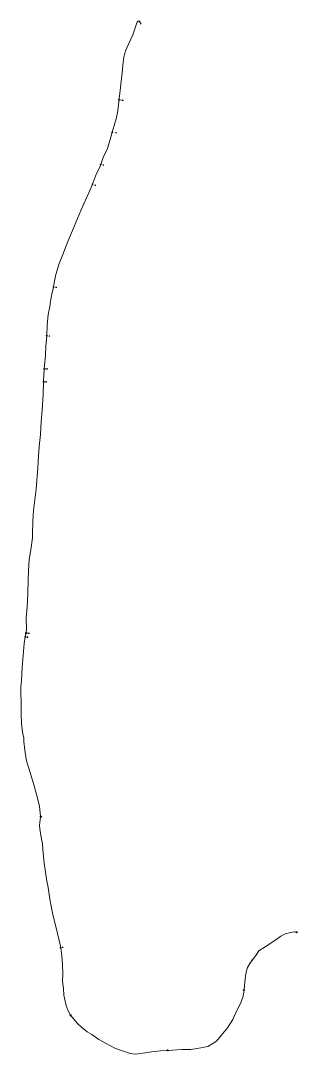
# Model space of a CAD drawing. Header units: metres. Extents: x 25504150 to 25508618, y 6694193 to 6702753.
# Drawn here: x 25506826 to 25507102, y 6694193 to 6695222 of the extents above; entities that cross this region are included whole.
import ezdxf

# ---------------------------------------------------------------- set-up
doc = ezdxf.new("R2010")
doc.units = ezdxf.units.M
for name, pattern in [('Paineviemariputket', [0]), ('Sewer_node', [0]), ('Viemariputket', [0]), ('Viemarivarusteet', [0])]:
    doc.linetypes.add(name, pattern=pattern)
for name, color, linetype, lineweight in [('Paineviemariputket', 7, 'Paineviemariputket', 0), ('Sewer_node', 7, 'Sewer_node', 0), ('Viemariputket', 7, 'Viemariputket', 0), ('Viemarivarusteet', 7, 'Viemarivarusteet', 0)]:
    doc.layers.add(name, color=color, linetype=linetype, lineweight=lineweight)

msp = doc.modelspace()

# ---------------------------------------------------------------- linework, layer by layer
at = {"layer": 'Paineviemariputket', "color": 1, "linetype": 'Continuous', "lineweight": 15}
for p, q in [((25506942.8, 6695220.9, 30.1), (25506943.9, 6695221.8, 30.2)), ((25506831.1, 6694608.7, 30.4), (25506831.8, 6694612.5, 30.5)), ((25506831.8, 6694612.5, 30.5), (25506831.8, 6694612.9, 30.5)), ((25507101.2, 6694314.9, 38.8), (25507100.8, 6694315, 38.8)), ((25507101.2, 6694314.9, 38.8), (25507101.2, 6694315.2, 38.9)), ((25507101.3, 6694314.9, 38.8), (25507101.2, 6694314.9, 38.8)), ((25507101.3, 6694314.9, 38.8), (25507101.3, 6694315.1, 38.8)), ((25507101.6, 6694314.9, 38.9), (25507101.3, 6694314.9, 38.8))]:
    msp.add_line(p, q, dxfattribs=at)
for points in [[(25506924.3, 6695143.2, 30.5), (25506924.8, 6695146.8, 30.5), (25506925.9, 6695155.6, 30.4), (25506926.6, 6695162.3, 30.4), (25506927.4, 6695169.8, 30.1), (25506928.2, 6695177.3, 29.9), (25506929.3, 6695185.9, 29.5), (25506930.3, 6695189.5, 29.4), (25506930.9, 6695192.1, 29.3), (25506932.1, 6695195, 29.2), (25506938.2, 6695207.8, 29), (25506942.5, 6695220.7, 30.1), (25506942.8, 6695220.9, 30.1)], [(25506917.7, 6695111.1, 30.1), (25506919.4, 6695117.6, 30.4), (25506922, 6695125.5, 30.5), (25506923.1, 6695132.2, 30.5), (25506923.8, 6695138.2, 30.5), (25506924.1, 6695141.2, 30.5), (25506924.3, 6695143.2, 30.5)], [(25506906.2, 6695078.8, 30.3), (25506907.4, 6695081.9, 30.3), (25506908.6, 6695085.8, 30.3), (25506912.8, 6695094.9, 29.7), (25506915.7, 6695103.7, 29.8), (25506917.7, 6695111.1, 30.1)], [(25506897.9, 6695059.2, 30), (25506899, 6695061.8, 30), (25506901.9, 6695070, 30.3), (25506904.9, 6695075.5, 30.4), (25506906.2, 6695078.8, 30.3)], [(25506859.2, 6694957, 30.4), (25506860.1, 6694962.8, 30.5), (25506861.4, 6694969.3, 30.4), (25506864.8, 6694980.5, 30.1), (25506868.4, 6694989.2, 29.3), (25506873.3, 6695002.4, 30.1), (25506879.6, 6695017.2, 30), (25506886.5, 6695033, 29.9), (25506895.4, 6695053, 30), (25506897.9, 6695059.2, 30)], [(25506852.5, 6694908.5, 30.1), (25506853, 6694919, 30.6), (25506854, 6694929.5, 30.4), (25506855.4, 6694937.6, 30.4), (25506856.3, 6694943, 30.6), (25506857.5, 6694949.7, 30.6), (25506859.2, 6694956.9, 30.4)], [(25506849.9, 6694875.4, 30.1), (25506851.1, 6694888.9, 29.8), (25506851.6, 6694898, 29.9), (25506852.5, 6694908.5, 30.1)], [(25506849.3, 6694862.5, 30.1), (25506849.3, 6694864.3, 30.1), (25506849.8, 6694874.5, 30.1), (25506849.9, 6694875.4, 30.1)], [(25506831.8, 6694612.9, 30.5), (25506832.4, 6694616.4, 30.6), (25506831.9, 6694628.2, 30.6), (25506832.9, 6694638.3, 30.4), (25506833.5, 6694652.1, 30.5), (25506833.9, 6694665.4, 30.3), (25506834.2, 6694674.5, 30.2), (25506835, 6694685.7, 30.3), (25506836.5, 6694695.5, 30.4), (25506838.2, 6694707.2, 30.3), (25506838.1, 6694711.4, 30.4), (25506838.6, 6694724, 30.4), (25506839.4, 6694734.7, 30.4), (25506841.9, 6694755.8, 30.2), (25506843.4, 6694776.9, 29.5), (25506844.1, 6694788.6, 29.8), (25506845, 6694798.2, 29.7), (25506846.2, 6694810.1, 30.1), (25506846.9, 6694823.2, 30), (25506847.7, 6694834.4, 30), (25506848.8, 6694849.5, 29.8), (25506849.3, 6694862.5, 30.1)], [(25506831.1, 6694608.7, 30.6), (25506830, 6694602.2, 30.3), (25506827.9, 6694578.2, 30.4), (25506827.3, 6694565.3, 30.3), (25506826.6, 6694558.9, 30.3), (25506826.5, 6694553, 30.3), (25506826.8, 6694544.2, 30.4), (25506827.1, 6694531.4, 30.4), (25506827.2, 6694522.8, 30.4), (25506828.3, 6694513.8, 30.4), (25506829.5, 6694508, 29.9), (25506829.6, 6694504.8, 29.7), (25506830.7, 6694496.1, 30.1), (25506831.9, 6694487.1, 30.1), (25506833.2, 6694482.1, 30.1), (25506834.5, 6694478.1, 30.1), (25506836.1, 6694472.5, 30.1), (25506840, 6694460.7, 29.9), (25506842.2, 6694452, 30), (25506845.1, 6694440.3, 30.2), (25506846.3, 6694429.9, 30.6), (25506846.3, 6694429.7, 30.6), (25506846.3, 6694429.5, 30.6), (25506845.3, 6694421.4, 29.9), (25506845.6, 6694417.6, 29.9), (25506846.6, 6694411, 30), (25506848.2, 6694402.7, 30.4), (25506848.5, 6694397.2, 30.6), (25506849.8, 6694383.5, 30.2), (25506852.4, 6694365.8, 30.1), (25506853.7, 6694359.4, 30.2), (25506855.6, 6694347.9, 30.1), (25506857.2, 6694339, 30.1), (25506858.6, 6694332.6, 30.3), (25506863.2, 6694313.7, 30.2), (25506866.3, 6694299.5, 30.4)], [(25507100.8, 6694315, 38.8), (25507100.2, 6694315, 38.8), (25507098.8, 6694315.1, 38.5), (25507095.5, 6694314.7, 38), (25507089.7, 6694313.3, 37.6), (25507085.6, 6694310.8, 37.6), (25507080.5, 6694307.2, 37.4), (25507070, 6694300.4, 37.1), (25507063.7, 6694296.3, 36.4), (25507061.3, 6694292.8, 35.5), (25507054.6, 6694283.7, 35.9), (25507052.2, 6694279.8, 35.9), (25507050.6, 6694273.9, 35.8), (25507049.7, 6694265.1, 35.6), (25507049.1, 6694258, 35.4), (25507049, 6694257.2, 35.3)], [(25506876.2, 6694232.2, 30.9), (25506876.2, 6694232.4, 30.9), (25506873.9, 6694236.7, 31.1), (25506871.9, 6694242.1, 30.3), (25506870.7, 6694246.3, 30.2), (25506869.6, 6694252.1, 30.3), (25506869, 6694258.9, 30.3), (25506868.2, 6694265.7, 30.2), (25506868.3, 6694273.3, 30.3), (25506868, 6694282.6, 30.3), (25506867.3, 6694291.5, 30.3), (25506866.3, 6694299.4, 30)], [(25507049, 6694257.2, 35.3), (25507048.1, 6694251.2, 35.1), (25507046, 6694245.7, 34.9), (25507043.3, 6694239.9, 34.6), (25507041.1, 6694235.5, 34.1), (25507037.8, 6694227.9, 33.6), (25507032.4, 6694219.6, 33.3), (25507021.3, 6694206.4, 32.6), (25507012.8, 6694201, 32), (25507002.2, 6694199, 31.8), (25506996, 6694198.3, 31.7), (25506987, 6694198, 31.6), (25506977.8, 6694197.6, 31.2), (25506972.9, 6694197.2, 31.1)], [(25506972.9, 6694197.2, 31.1), (25506971.7, 6694197.1, 31.1), (25506965.6, 6694196.9, 30.6), (25506956.7, 6694195.7, 30.3), (25506950.5, 6694194.7, 30.5), (25506940.7, 6694193.4, 30.9), (25506935.4, 6694194.1, 30.9), (25506929.8, 6694196, 30.9), (25506921, 6694199.1, 30.8), (25506910.8, 6694204.5, 30.8), (25506904.2, 6694208.2, 30.8), (25506897.4, 6694213, 30.8), (25506892.5, 6694215.9, 30.8), (25506890.3, 6694217.6, 30.6), (25506887.7, 6694219.6, 30.4), (25506882.8, 6694224.4, 30.3), (25506878.1, 6694229.9, 30.8), (25506876.2, 6694232.2, 30.9)]]:
    msp.add_polyline3d(points, dxfattribs=at)
at = {"layer": 'Sewer_node', "color": 46, "linetype": 'Continuous', "true_color": 0x7f5f00}
for p, q in [((25506943.3, 6695220.9, 30.2), (25506942.3, 6695220.9, 30.2)), ((25506942.8, 6695221.4, 30.2), (25506942.8, 6695220.4, 30.2)), ((25506927.6, 6695142.7, 32.3), (25506928.7, 6695142.8, 32.3)), ((25506928.2, 6695142.3, 32.3), (25506928.1, 6695143.3, 32.3)), ((25506920.8, 6695110.5, 32.5), (25506921.8, 6695110.6, 32.5)), ((25506921.4, 6695110.1, 32.5), (25506921.2, 6695111.1, 32.5)), ((25506909.2, 6695078.5, 32.6), (25506908.2, 6695078.2, 32.6)), ((25506908.6, 6695078.9, 32.6), (25506908.8, 6695077.8, 32.6)), ((25506901.2, 6695058.4, 32.5), (25506900.1, 6695058.2, 32.5)), ((25506900.6, 6695058.8, 32.5), (25506900.8, 6695057.8, 32.5)), ((25506862.3, 6694956.6, 32.4), (25506861.3, 6694956.5, 32.4)), ((25506861.7, 6694957, 32.4), (25506861.9, 6694956, 32.4)), ((25506855.6, 6694908.2, 32.6), (25506854.5, 6694908.1, 32.6)), ((25506855, 6694908.7, 32.6), (25506855.1, 6694907.6, 32.6)), ((25506852.6, 6694875.5, 32.2), (25506853.6, 6694875.4, 32.2)), ((25506853, 6694874.9, 32.2), (25506853.1, 6694876, 32.2)), ((25506852.6, 6694862.4, 32.1), (25506851.6, 6694862.5, 32.1)), ((25506852.1, 6694863, 32.1), (25506852.1, 6694861.9, 32.1)), ((25506835.1, 6694612.5, 33), (25506834.1, 6694612.4, 33)), ((25506835.2, 6694612.3, 32.9), (25506834.2, 6694612.2, 32.9)), ((25506834.5, 6694612.9, 33), (25506834.7, 6694611.9, 33)), ((25506834.6, 6694612.7, 32.9), (25506834.8, 6694611.7, 32.9)), ((25506833.8, 6694608.5, 33), (25506832.7, 6694608.4, 33)), ((25506833.2, 6694609, 33), (25506833.3, 6694607.9, 33)), ((25506847.2, 6694429.9, 32.8), (25506846.2, 6694430, 32.8)), ((25506847.2, 6694429.8, 32.7), (25506846.2, 6694429.9, 32.7)), ((25506846.7, 6694430.4, 32.7), (25506846.6, 6694429.3, 32.7)), ((25506846.8, 6694430.4, 32.8), (25506846.6, 6694429.4, 32.8)), ((25506847.6, 6694430.1, 32.7), (25506846.6, 6694429.6, 32.7)), ((25506846.9, 6694430.2, 32.7), (25506847.4, 6694429.3, 32.7)), ((25507100.3, 6694314.9, 38.9), (25507101.4, 6694315.1, 38.9)), ((25507100.7, 6694315.5, 38.9), (25507100.9, 6694314.5, 38.9)), ((25507101.7, 6694315.2, 38.9), (25507100.7, 6694315.1, 38.9)), ((25507100.9, 6694315, 38.8), (25507101.9, 6694315.2, 38.8)), ((25507101.3, 6694314.7, 38.9), (25507101.2, 6694315.7, 38.9)), ((25507101.2, 6694315.6, 38.8), (25507101.4, 6694314.5, 38.8)), ((25506868.7, 6694299.8, 32.6), (25506867.7, 6694300, 32.6)), ((25506868.3, 6694300.4, 32.6), (25506868.1, 6694299.4, 32.6)), ((25507057.1, 6694287.5, 38.2), (25507056.3, 6694286.8, 38.2)), ((25507057.1, 6694286.7, 38.2), (25507056.4, 6694287.5, 38.2)), ((25507048.8, 6694257.5, 37.6), (25507047.7, 6694257.3, 37.6)), ((25507048.2, 6694257.9, 37.6), (25507048.4, 6694256.8, 37.6)), ((25506876.3, 6694231.5, 32.9), (25506875.5, 6694232.2, 32.9)), ((25506876.2, 6694232.2, 32.9), (25506875.5, 6694231.5, 32.9)), ((25506972.3, 6694197.7, 33.2), (25506973.4, 6694197.7, 33.2)), ((25506972.8, 6694198.2, 33.2), (25506972.8, 6694197.2, 33.2))]:
    msp.add_line(p, q, dxfattribs=at)
at = {"layer": 'Sewer_node', "color": 46, "linetype": 'Continuous', "true_color": 0x7f5f00, "flags": 128}
for points, elevation in [([(25506924.8, 6695143.2), (25506924.8, 6695143.2), (25506924.8, 6695143.3), (25506924.7, 6695143.4), (25506924.7, 6695143.4), (25506924.6, 6695143.5), (25506924.6, 6695143.5), (25506924.5, 6695143.6), (25506924.5, 6695143.6), (25506924.4, 6695143.6), (25506924.3, 6695143.6), (25506924.2, 6695143.6), (25506924.2, 6695143.6), (25506924.1, 6695143.6), (25506924, 6695143.5), (25506924, 6695143.5), (25506923.9, 6695143.4), (25506923.9, 6695143.4), (25506923.9, 6695143.3), (25506923.9, 6695143.2), (25506923.9, 6695143.2), (25506923.9, 6695143.1), (25506923.9, 6695143), (25506923.9, 6695143), (25506923.9, 6695142.9), (25506924, 6695142.8), (25506924, 6695142.8), (25506924.1, 6695142.8), (25506924.2, 6695142.7), (25506924.2, 6695142.7), (25506924.3, 6695142.7), (25506924.4, 6695142.7), (25506924.5, 6695142.7), (25506924.5, 6695142.8), (25506924.6, 6695142.8), (25506924.6, 6695142.8), (25506924.7, 6695142.9), (25506924.7, 6695143), (25506924.8, 6695143), (25506924.8, 6695143.1)], 30.5), ([(25506918.2, 6695111.1), (25506918.2, 6695111.2), (25506918.1, 6695111.3), (25506918.1, 6695111.3), (25506918.1, 6695111.4), (25506918, 6695111.4), (25506918, 6695111.5), (25506917.9, 6695111.5), (25506917.8, 6695111.5), (25506917.8, 6695111.6), (25506917.7, 6695111.6), (25506917.6, 6695111.6), (25506917.6, 6695111.5), (25506917.5, 6695111.5), (25506917.4, 6695111.5), (25506917.4, 6695111.4), (25506917.3, 6695111.4), (25506917.3, 6695111.3), (25506917.3, 6695111.3), (25506917.2, 6695111.2), (25506917.2, 6695111.1), (25506917.2, 6695111), (25506917.3, 6695111), (25506917.3, 6695110.9), (25506917.3, 6695110.8), (25506917.4, 6695110.8), (25506917.4, 6695110.7), (25506917.5, 6695110.7), (25506917.6, 6695110.7), (25506917.6, 6695110.7), (25506917.7, 6695110.6), (25506917.8, 6695110.7), (25506917.8, 6695110.7), (25506917.9, 6695110.7), (25506918, 6695110.7), (25506918, 6695110.8), (25506918.1, 6695110.8), (25506918.1, 6695110.9), (25506918.1, 6695111), (25506918.2, 6695111)], 30.1), ([(25506906.6, 6695078.8), (25506906.6, 6695078.8), (25506906.6, 6695078.9), (25506906.6, 6695079), (25506906.6, 6695079), (25506906.5, 6695079.1), (25506906.5, 6695079.1), (25506906.4, 6695079.2), (25506906.3, 6695079.2), (25506906.3, 6695079.2), (25506906.2, 6695079.2), (25506906.1, 6695079.2), (25506906, 6695079.2), (25506906, 6695079.2), (25506905.9, 6695079.1), (25506905.9, 6695079.1), (25506905.8, 6695079), (25506905.8, 6695079), (25506905.7, 6695078.9), (25506905.7, 6695078.8), (25506905.7, 6695078.8), (25506905.7, 6695078.7), (25506905.7, 6695078.6), (25506905.8, 6695078.6), (25506905.8, 6695078.5), (25506905.9, 6695078.4), (25506905.9, 6695078.4), (25506906, 6695078.4), (25506906, 6695078.3), (25506906.1, 6695078.3), (25506906.2, 6695078.3), (25506906.3, 6695078.3), (25506906.3, 6695078.3), (25506906.4, 6695078.4), (25506906.5, 6695078.4), (25506906.5, 6695078.4), (25506906.6, 6695078.5), (25506906.6, 6695078.6), (25506906.6, 6695078.6), (25506906.6, 6695078.7)], 30.3), ([(25506898.4, 6695059.2), (25506898.4, 6695059.3), (25506898.4, 6695059.4), (25506898.4, 6695059.5), (25506898.3, 6695059.5), (25506898.3, 6695059.6), (25506898.2, 6695059.6), (25506898.2, 6695059.7), (25506898.1, 6695059.7), (25506898, 6695059.7), (25506897.9, 6695059.7), (25506897.9, 6695059.7), (25506897.8, 6695059.7), (25506897.7, 6695059.7), (25506897.7, 6695059.6), (25506897.6, 6695059.6), (25506897.6, 6695059.5), (25506897.5, 6695059.5), (25506897.5, 6695059.4), (25506897.5, 6695059.3), (25506897.5, 6695059.2), (25506897.5, 6695059.2), (25506897.5, 6695059.1), (25506897.5, 6695059), (25506897.6, 6695059), (25506897.6, 6695058.9), (25506897.7, 6695058.9), (25506897.7, 6695058.8), (25506897.8, 6695058.8), (25506897.9, 6695058.8), (25506897.9, 6695058.8), (25506898, 6695058.8), (25506898.1, 6695058.8), (25506898.2, 6695058.8), (25506898.2, 6695058.9), (25506898.3, 6695058.9), (25506898.3, 6695059), (25506898.4, 6695059), (25506898.4, 6695059.1), (25506898.4, 6695059.2)], 30), ([(25506859.7, 6694957), (25506859.7, 6694957), (25506859.6, 6694957.1), (25506859.6, 6694957.2), (25506859.6, 6694957.2), (25506859.5, 6694957.3), (25506859.5, 6694957.3), (25506859.4, 6694957.4), (25506859.3, 6694957.4), (25506859.3, 6694957.4), (25506859.2, 6694957.4), (25506859.1, 6694957.4), (25506859.1, 6694957.4), (25506859, 6694957.4), (25506858.9, 6694957.3), (25506858.9, 6694957.3), (25506858.8, 6694957.2), (25506858.8, 6694957.2), (25506858.8, 6694957.1), (25506858.7, 6694957), (25506858.7, 6694957), (25506858.7, 6694956.9), (25506858.8, 6694956.8), (25506858.8, 6694956.7), (25506858.8, 6694956.7), (25506858.9, 6694956.6), (25506858.9, 6694956.6), (25506859, 6694956.5), (25506859.1, 6694956.5), (25506859.1, 6694956.5), (25506859.2, 6694956.5), (25506859.3, 6694956.5), (25506859.3, 6694956.5), (25506859.4, 6694956.5), (25506859.5, 6694956.6), (25506859.5, 6694956.6), (25506859.6, 6694956.7), (25506859.6, 6694956.7), (25506859.6, 6694956.8), (25506859.7, 6694956.9)], 30.4), ([(25506853, 6694908.5), (25506853, 6694908.6), (25506853, 6694908.6), (25506852.9, 6694908.7), (25506852.9, 6694908.8), (25506852.8, 6694908.8), (25506852.8, 6694908.9), (25506852.7, 6694908.9), (25506852.7, 6694908.9), (25506852.6, 6694908.9), (25506852.5, 6694908.9), (25506852.4, 6694908.9), (25506852.4, 6694908.9), (25506852.3, 6694908.9), (25506852.2, 6694908.9), (25506852.2, 6694908.8), (25506852.1, 6694908.8), (25506852.1, 6694908.7), (25506852.1, 6694908.6), (25506852, 6694908.6), (25506852, 6694908.5), (25506852, 6694908.4), (25506852.1, 6694908.3), (25506852.1, 6694908.3), (25506852.1, 6694908.2), (25506852.2, 6694908.1), (25506852.2, 6694908.1), (25506852.3, 6694908.1), (25506852.4, 6694908), (25506852.4, 6694908), (25506852.5, 6694908), (25506852.6, 6694908), (25506852.7, 6694908), (25506852.7, 6694908.1), (25506852.8, 6694908.1), (25506852.8, 6694908.1), (25506852.9, 6694908.2), (25506852.9, 6694908.3), (25506853, 6694908.3), (25506853, 6694908.4)], 30.1), ([(25506850.3, 6694875.4), (25506850.3, 6694875.5), (25506850.3, 6694875.5), (25506850.3, 6694875.6), (25506850.3, 6694875.7), (25506850.2, 6694875.7), (25506850.1, 6694875.8), (25506850.1, 6694875.8), (25506850, 6694875.8), (25506849.9, 6694875.8), (25506849.9, 6694875.8), (25506849.8, 6694875.8), (25506849.7, 6694875.8), (25506849.7, 6694875.8), (25506849.6, 6694875.8), (25506849.5, 6694875.7), (25506849.5, 6694875.7), (25506849.5, 6694875.6), (25506849.4, 6694875.5), (25506849.4, 6694875.5), (25506849.4, 6694875.4), (25506849.4, 6694875.3), (25506849.4, 6694875.2), (25506849.5, 6694875.2), (25506849.5, 6694875.1), (25506849.5, 6694875), (25506849.6, 6694875), (25506849.7, 6694875), (25506849.7, 6694874.9), (25506849.8, 6694874.9), (25506849.9, 6694874.9), (25506849.9, 6694874.9), (25506850, 6694874.9), (25506850.1, 6694875), (25506850.1, 6694875), (25506850.2, 6694875), (25506850.3, 6694875.1), (25506850.3, 6694875.2), (25506850.3, 6694875.2), (25506850.3, 6694875.3)], 30.1), ([(25506832.2, 6694612.5), (25506832.2, 6694612.6), (25506832.2, 6694612.7), (25506832.2, 6694612.7), (25506832.1, 6694612.8), (25506832.1, 6694612.9), (25506832, 6694612.9), (25506832, 6694612.9), (25506831.9, 6694613), (25506831.8, 6694613), (25506831.8, 6694613), (25506831.7, 6694613), (25506831.6, 6694613), (25506831.6, 6694612.9), (25506831.5, 6694612.9), (25506831.4, 6694612.9), (25506831.4, 6694612.8), (25506831.4, 6694612.7), (25506831.3, 6694612.7), (25506831.3, 6694612.6), (25506831.3, 6694612.5), (25506831.3, 6694612.5), (25506831.3, 6694612.4), (25506831.4, 6694612.3), (25506831.4, 6694612.3), (25506831.4, 6694612.2), (25506831.5, 6694612.2), (25506831.6, 6694612.1), (25506831.6, 6694612.1), (25506831.7, 6694612.1), (25506831.8, 6694612.1), (25506831.8, 6694612.1), (25506831.9, 6694612.1), (25506832, 6694612.1), (25506832, 6694612.2), (25506832.1, 6694612.2), (25506832.1, 6694612.3), (25506832.2, 6694612.3), (25506832.2, 6694612.4), (25506832.2, 6694612.5)], 30.5), ([(25506832.3, 6694612.9), (25506832.3, 6694613), (25506832.3, 6694613), (25506832.2, 6694613.1), (25506832.2, 6694613.2), (25506832.1, 6694613.2), (25506832.1, 6694613.3), (25506832, 6694613.3), (25506832, 6694613.3), (25506831.9, 6694613.3), (25506831.8, 6694613.3), (25506831.7, 6694613.3), (25506831.7, 6694613.3), (25506831.6, 6694613.3), (25506831.5, 6694613.3), (25506831.5, 6694613.2), (25506831.4, 6694613.2), (25506831.4, 6694613.1), (25506831.4, 6694613), (25506831.4, 6694613), (25506831.4, 6694612.9), (25506831.4, 6694612.8), (25506831.4, 6694612.7), (25506831.4, 6694612.7), (25506831.4, 6694612.6), (25506831.5, 6694612.6), (25506831.5, 6694612.5), (25506831.6, 6694612.5), (25506831.7, 6694612.4), (25506831.7, 6694612.4), (25506831.8, 6694612.4), (25506831.9, 6694612.4), (25506832, 6694612.4), (25506832, 6694612.5), (25506832.1, 6694612.5), (25506832.1, 6694612.6), (25506832.2, 6694612.6), (25506832.2, 6694612.7), (25506832.3, 6694612.7), (25506832.3, 6694612.8)], 30.5), ([(25506831.6, 6694608.7), (25506831.6, 6694608.8), (25506831.6, 6694608.9), (25506831.5, 6694608.9), (25506831.5, 6694609), (25506831.4, 6694609), (25506831.4, 6694609.1), (25506831.3, 6694609.1), (25506831.3, 6694609.1), (25506831.2, 6694609.2), (25506831.1, 6694609.2), (25506831, 6694609.2), (25506831, 6694609.1), (25506830.9, 6694609.1), (25506830.8, 6694609.1), (25506830.8, 6694609), (25506830.7, 6694609), (25506830.7, 6694608.9), (25506830.7, 6694608.9), (25506830.7, 6694608.8), (25506830.7, 6694608.7), (25506830.7, 6694608.6), (25506830.7, 6694608.6), (25506830.7, 6694608.5), (25506830.7, 6694608.4), (25506830.8, 6694608.4), (25506830.8, 6694608.3), (25506830.9, 6694608.3), (25506831, 6694608.3), (25506831, 6694608.3), (25506831.1, 6694608.2), (25506831.2, 6694608.3), (25506831.3, 6694608.3), (25506831.3, 6694608.3), (25506831.4, 6694608.3), (25506831.4, 6694608.4), (25506831.5, 6694608.4), (25506831.5, 6694608.5), (25506831.6, 6694608.6), (25506831.6, 6694608.6)], 30.4), ([(25506846.7, 6694429.8), (25506846.7, 6694429.9), (25506846.7, 6694430), (25506846.7, 6694430), (25506846.7, 6694430.1), (25506846.6, 6694430.1), (25506846.6, 6694430.2), (25506846.5, 6694430.2), (25506846.4, 6694430.3), (25506846.4, 6694430.3), (25506846.3, 6694430.3), (25506846.2, 6694430.3), (25506846.1, 6694430.3), (25506846.1, 6694430.2), (25506846, 6694430.2), (25506846, 6694430.1), (25506845.9, 6694430.1), (25506845.9, 6694430), (25506845.8, 6694430), (25506845.8, 6694429.9), (25506845.8, 6694429.8), (25506845.8, 6694429.7), (25506845.8, 6694429.7), (25506845.9, 6694429.6), (25506845.9, 6694429.5), (25506846, 6694429.5), (25506846, 6694429.4), (25506846.1, 6694429.4), (25506846.1, 6694429.4), (25506846.2, 6694429.4), (25506846.3, 6694429.4), (25506846.4, 6694429.4), (25506846.4, 6694429.4), (25506846.5, 6694429.4), (25506846.6, 6694429.4), (25506846.6, 6694429.5), (25506846.7, 6694429.5), (25506846.7, 6694429.6), (25506846.7, 6694429.7), (25506846.7, 6694429.7)], 30.6), ([(25506846.7, 6694429.9), (25506846.7, 6694429.9), (25506846.7, 6694430), (25506846.7, 6694430.1), (25506846.6, 6694430.1), (25506846.6, 6694430.2), (25506846.5, 6694430.2), (25506846.5, 6694430.3), (25506846.4, 6694430.3), (25506846.3, 6694430.3), (25506846.3, 6694430.3), (25506846.2, 6694430.3), (25506846.1, 6694430.3), (25506846.1, 6694430.3), (25506846, 6694430.2), (25506845.9, 6694430.2), (25506845.9, 6694430.1), (25506845.9, 6694430.1), (25506845.8, 6694430), (25506845.8, 6694429.9), (25506845.8, 6694429.9), (25506845.8, 6694429.8), (25506845.8, 6694429.7), (25506845.9, 6694429.7), (25506845.9, 6694429.6), (25506845.9, 6694429.5), (25506846, 6694429.5), (25506846.1, 6694429.5), (25506846.1, 6694429.4), (25506846.2, 6694429.4), (25506846.3, 6694429.4), (25506846.3, 6694429.4), (25506846.4, 6694429.4), (25506846.5, 6694429.5), (25506846.5, 6694429.5), (25506846.6, 6694429.5), (25506846.6, 6694429.6), (25506846.7, 6694429.7), (25506846.7, 6694429.7), (25506846.7, 6694429.8)], 30.6), ([(25506846.8, 6694429.7), (25506846.7, 6694429.8), (25506846.7, 6694429.9), (25506846.7, 6694429.9), (25506846.7, 6694430), (25506846.6, 6694430), (25506846.6, 6694430.1), (25506846.5, 6694430.1), (25506846.4, 6694430.1), (25506846.4, 6694430.2), (25506846.3, 6694430.2), (25506846.2, 6694430.2), (25506846.1, 6694430.1), (25506846.1, 6694430.1), (25506846, 6694430.1), (25506846, 6694430), (25506845.9, 6694430), (25506845.9, 6694429.9), (25506845.9, 6694429.9), (25506845.8, 6694429.8), (25506845.8, 6694429.7), (25506845.8, 6694429.6), (25506845.9, 6694429.6), (25506845.9, 6694429.5), (25506845.9, 6694429.4), (25506846, 6694429.4), (25506846, 6694429.3), (25506846.1, 6694429.3), (25506846.1, 6694429.3), (25506846.2, 6694429.3), (25506846.3, 6694429.2), (25506846.4, 6694429.3), (25506846.4, 6694429.3), (25506846.5, 6694429.3), (25506846.6, 6694429.3), (25506846.6, 6694429.4), (25506846.7, 6694429.4), (25506846.7, 6694429.5), (25506846.7, 6694429.6), (25506846.7, 6694429.6)], 30.6), ([(25507101.3, 6694315), (25507101.3, 6694315), (25507101.2, 6694315.1), (25507101.2, 6694315.2), (25507101.2, 6694315.2), (25507101.1, 6694315.3), (25507101.1, 6694315.3), (25507101, 6694315.4), (25507101, 6694315.4), (25507100.9, 6694315.4), (25507100.8, 6694315.4), (25507100.7, 6694315.4), (25507100.7, 6694315.4), (25507100.6, 6694315.4), (25507100.5, 6694315.3), (25507100.5, 6694315.3), (25507100.4, 6694315.2), (25507100.4, 6694315.2), (25507100.4, 6694315.1), (25507100.4, 6694315), (25507100.4, 6694315), (25507100.4, 6694314.9), (25507100.4, 6694314.8), (25507100.4, 6694314.8), (25507100.4, 6694314.7), (25507100.5, 6694314.6), (25507100.5, 6694314.6), (25507100.6, 6694314.5), (25507100.7, 6694314.5), (25507100.7, 6694314.5), (25507100.8, 6694314.5), (25507100.9, 6694314.5), (25507101, 6694314.5), (25507101, 6694314.5), (25507101.1, 6694314.6), (25507101.1, 6694314.6), (25507101.2, 6694314.7), (25507101.2, 6694314.8), (25507101.2, 6694314.8), (25507101.3, 6694314.9)], 38.8), ([(25507101.6, 6694314.9), (25507101.6, 6694315), (25507101.6, 6694315.1), (25507101.6, 6694315.1), (25507101.5, 6694315.2), (25507101.5, 6694315.2), (25507101.4, 6694315.3), (25507101.4, 6694315.3), (25507101.3, 6694315.4), (25507101.2, 6694315.4), (25507101.2, 6694315.4), (25507101.1, 6694315.4), (25507101, 6694315.4), (25507101, 6694315.3), (25507100.9, 6694315.3), (25507100.8, 6694315.2), (25507100.8, 6694315.2), (25507100.8, 6694315.1), (25507100.7, 6694315.1), (25507100.7, 6694315), (25507100.7, 6694314.9), (25507100.7, 6694314.8), (25507100.7, 6694314.8), (25507100.8, 6694314.7), (25507100.8, 6694314.6), (25507100.8, 6694314.6), (25507100.9, 6694314.5), (25507101, 6694314.5), (25507101, 6694314.5), (25507101.1, 6694314.5), (25507101.2, 6694314.5), (25507101.2, 6694314.5), (25507101.3, 6694314.5), (25507101.4, 6694314.5), (25507101.4, 6694314.5), (25507101.5, 6694314.6), (25507101.5, 6694314.6), (25507101.6, 6694314.7), (25507101.6, 6694314.8), (25507101.6, 6694314.8)], 38.8), ([(25507101.8, 6694314.9), (25507101.7, 6694315), (25507101.7, 6694315), (25507101.7, 6694315.1), (25507101.7, 6694315.2), (25507101.6, 6694315.2), (25507101.6, 6694315.3), (25507101.5, 6694315.3), (25507101.4, 6694315.3), (25507101.4, 6694315.4), (25507101.3, 6694315.4), (25507101.2, 6694315.4), (25507101.1, 6694315.3), (25507101.1, 6694315.3), (25507101, 6694315.3), (25507101, 6694315.2), (25507100.9, 6694315.2), (25507100.9, 6694315.1), (25507100.9, 6694315), (25507100.8, 6694315), (25507100.8, 6694314.9), (25507100.8, 6694314.8), (25507100.9, 6694314.8), (25507100.9, 6694314.7), (25507100.9, 6694314.6), (25507101, 6694314.6), (25507101, 6694314.5), (25507101.1, 6694314.5), (25507101.1, 6694314.5), (25507101.2, 6694314.4), (25507101.3, 6694314.4), (25507101.4, 6694314.4), (25507101.4, 6694314.5), (25507101.5, 6694314.5), (25507101.6, 6694314.5), (25507101.6, 6694314.6), (25507101.7, 6694314.6), (25507101.7, 6694314.7), (25507101.7, 6694314.8), (25507101.7, 6694314.8)], 38.8), ([(25506866.7, 6694299.5), (25506866.7, 6694299.5), (25506866.7, 6694299.6), (25506866.7, 6694299.7), (25506866.7, 6694299.7), (25506866.6, 6694299.8), (25506866.6, 6694299.8), (25506866.5, 6694299.9), (25506866.4, 6694299.9), (25506866.4, 6694299.9), (25506866.3, 6694299.9), (25506866.2, 6694299.9), (25506866.1, 6694299.9), (25506866.1, 6694299.9), (25506866, 6694299.8), (25506866, 6694299.8), (25506865.9, 6694299.7), (25506865.9, 6694299.7), (25506865.8, 6694299.6), (25506865.8, 6694299.5), (25506865.8, 6694299.5), (25506865.8, 6694299.4), (25506865.8, 6694299.3), (25506865.9, 6694299.3), (25506865.9, 6694299.2), (25506866, 6694299.1), (25506866, 6694299.1), (25506866.1, 6694299.1), (25506866.1, 6694299), (25506866.2, 6694299), (25506866.3, 6694299), (25506866.4, 6694299), (25506866.4, 6694299), (25506866.5, 6694299.1), (25506866.6, 6694299.1), (25506866.6, 6694299.1), (25506866.7, 6694299.2), (25506866.7, 6694299.3), (25506866.7, 6694299.3), (25506866.7, 6694299.4)], 30), ([(25507049.4, 6694257.2), (25507049.4, 6694257.3), (25507049.4, 6694257.4), (25507049.4, 6694257.4), (25507049.4, 6694257.5), (25507049.3, 6694257.5), (25507049.3, 6694257.6), (25507049.2, 6694257.6), (25507049.1, 6694257.6), (25507049.1, 6694257.7), (25507049, 6694257.7), (25507048.9, 6694257.7), (25507048.8, 6694257.6), (25507048.8, 6694257.6), (25507048.7, 6694257.6), (25507048.7, 6694257.5), (25507048.6, 6694257.5), (25507048.6, 6694257.4), (25507048.5, 6694257.4), (25507048.5, 6694257.3), (25507048.5, 6694257.2), (25507048.5, 6694257.1), (25507048.5, 6694257.1), (25507048.6, 6694257), (25507048.6, 6694256.9), (25507048.7, 6694256.9), (25507048.7, 6694256.8), (25507048.8, 6694256.8), (25507048.8, 6694256.8), (25507048.9, 6694256.8), (25507049, 6694256.7), (25507049.1, 6694256.8), (25507049.1, 6694256.8), (25507049.2, 6694256.8), (25507049.3, 6694256.8), (25507049.3, 6694256.9), (25507049.4, 6694256.9), (25507049.4, 6694257), (25507049.4, 6694257.1), (25507049.4, 6694257.1)], 35.3), ([(25506876.7, 6694232.2), (25506876.7, 6694232.3), (25506876.7, 6694232.4), (25506876.7, 6694232.5), (25506876.6, 6694232.5), (25506876.6, 6694232.6), (25506876.5, 6694232.6), (25506876.5, 6694232.7), (25506876.4, 6694232.7), (25506876.3, 6694232.7), (25506876.2, 6694232.7), (25506876.2, 6694232.7), (25506876.1, 6694232.7), (25506876, 6694232.7), (25506876, 6694232.6), (25506875.9, 6694232.6), (25506875.9, 6694232.5), (25506875.8, 6694232.5), (25506875.8, 6694232.4), (25506875.8, 6694232.3), (25506875.8, 6694232.2), (25506875.8, 6694232.2), (25506875.8, 6694232.1), (25506875.8, 6694232), (25506875.9, 6694232), (25506875.9, 6694231.9), (25506876, 6694231.9), (25506876, 6694231.8), (25506876.1, 6694231.8), (25506876.2, 6694231.8), (25506876.2, 6694231.8), (25506876.3, 6694231.8), (25506876.4, 6694231.8), (25506876.5, 6694231.8), (25506876.5, 6694231.9), (25506876.6, 6694231.9), (25506876.6, 6694232), (25506876.7, 6694232), (25506876.7, 6694232.1), (25506876.7, 6694232.2)], 30.9), ([(25506973.3, 6694197.2), (25506973.3, 6694197.3), (25506973.3, 6694197.3), (25506973.3, 6694197.4), (25506973.2, 6694197.5), (25506973.2, 6694197.5), (25506973.1, 6694197.6), (25506973.1, 6694197.6), (25506973, 6694197.6), (25506972.9, 6694197.6), (25506972.9, 6694197.6), (25506972.8, 6694197.6), (25506972.7, 6694197.6), (25506972.7, 6694197.6), (25506972.6, 6694197.6), (25506972.5, 6694197.5), (25506972.5, 6694197.5), (25506972.5, 6694197.4), (25506972.4, 6694197.3), (25506972.4, 6694197.3), (25506972.4, 6694197.2), (25506972.4, 6694197.1), (25506972.4, 6694197), (25506972.5, 6694197), (25506972.5, 6694196.9), (25506972.5, 6694196.9), (25506972.6, 6694196.8), (25506972.7, 6694196.8), (25506972.7, 6694196.7), (25506972.8, 6694196.7), (25506972.9, 6694196.7), (25506972.9, 6694196.7), (25506973, 6694196.7), (25506973.1, 6694196.8), (25506973.1, 6694196.8), (25506973.2, 6694196.9), (25506973.2, 6694196.9), (25506973.3, 6694197), (25506973.3, 6694197), (25506973.3, 6694197.1)], 31.1)]:
    msp.add_lwpolyline(points, close=True, dxfattribs=dict(at, elevation=elevation))
msp.add_lwpolyline([(25506849.7, 6694862.5), (25506849.7, 6694862.6), (25506849.7, 6694862.7), (25506849.7, 6694862.7), (25506849.6, 6694862.8), (25506849.6, 6694862.9), (25506849.5, 6694862.9), (25506849.5, 6694862.9), (25506849.4, 6694863), (25506849.3, 6694863), (25506849.3, 6694863), (25506849.2, 6694863), (25506849.1, 6694863), (25506849.1, 6694862.9), (25506849, 6694862.9), (25506848.9, 6694862.9), (25506848.9, 6694862.8), (25506848.9, 6694862.7), (25506848.8, 6694862.7), (25506848.8, 6694862.6), (25506848.8, 6694862.5), (25506848.8, 6694862.5), (25506848.8, 6694862.4), (25506848.9, 6694862.3), (25506848.9, 6694862.3), (25506848.9, 6694862.2), (25506849, 6694862.2), (25506849.1, 6694862.1), (25506849.1, 6694862.1), (25506849.2, 6694862.1), (25506849.3, 6694862.1), (25506849.3, 6694862.1), (25506849.4, 6694862.1), (25506849.5, 6694862.1), (25506849.5, 6694862.2), (25506849.6, 6694862.2), (25506849.6, 6694862.3), (25506849.7, 6694862.3), (25506849.7, 6694862.4), (25506849.7, 6694862.5)], close=True, dxfattribs=at)
at = {"layer": 'Viemariputket', "color": 1, "linetype": 'Continuous', "lineweight": 15}
for p, q in [((25506946.5, 6695218.6, 31.5), (25506944.4, 6695222, 31.2)), ((25506928.1, 6695142.8), (25506924.3, 6695143.2, 30.5)), ((25506853.1, 6694875.4, 30.6), (25506849.9, 6694875.4, 30.1)), ((25506852.1, 6694862.5, 30.6), (25506849.3, 6694862.5, 30.1)), ((25506831.8, 6694612.9, 30.6), (25506834.6, 6694612.4)), ((25506831.8, 6694612.5, 30.6), (25506834.7, 6694612.2)), ((25506833.2, 6694608.5, 30.5), (25506831.1, 6694608.7, 30.5)), ((25506846.3, 6694429.9, 31.1), (25506846.7, 6694429.9, 31)), ((25506846.3, 6694429.7, 31.1), (25506847.1, 6694429.8, 31)), ((25507100.8, 6694315, 38.8), (25507100.8, 6694315, 38.9)), ((25506972.9, 6694197.2, 31.1), (25506972.8, 6694197.7, 31))]:
    msp.add_line(p, q, dxfattribs=at)
at = {"layer": 'Viemarivarusteet', "color": 1}
for p in [(25506942.8, 6695220.9, 30.2), (25506924.3, 6695143.2, 30.5), (25506928.1, 6695142.8, 32.3), (25506917.7, 6695111.1, 30.1), (25506921.3, 6695110.5, 32.5), (25506906.2, 6695078.8, 30.3), (25506908.7, 6695078.4, 32.6), (25506897.9, 6695059.2, 30), (25506900.7, 6695058.3, 32.5), (25506859.2, 6694957, 30.4), (25506861.8, 6694956.5, 32.4), (25506852.5, 6694908.5, 30.1), (25506855, 6694908.2, 32.6), (25506849.9, 6694875.4, 30.1), (25506853.1, 6694875.4, 32.2), (25506849.3, 6694862.5), (25506852.1, 6694862.5, 32.1), (25506831.8, 6694612.9, 30.5), (25506831.8, 6694612.5, 30.5), (25506834.6, 6694612.4, 33), (25506834.7, 6694612.2, 32.9), (25506831.1, 6694608.7, 30.4), (25506833.2, 6694608.5, 33), (25506846.3, 6694429.9, 30.6), (25506846.3, 6694429.8, 30.6), (25506846.7, 6694429.9, 32.7), (25506846.7, 6694429.9, 32.8), (25506847.1, 6694429.8, 32.7), (25507100.8, 6694315, 38.8), (25507100.8, 6694315, 38.9), (25507101.2, 6694315.2, 38.9), (25507101.2, 6694314.9, 38.8), (25507101.3, 6694315.1, 38.8), (25507101.3, 6694314.9, 38.8), (25506866.3, 6694299.5, 30), (25506868.2, 6694299.9, 32.6), (25507056.8, 6694287.1, 38.2), (25507048.3, 6694257.4, 37.6), (25507049, 6694257.2, 35.3), (25506875.9, 6694231.9, 32.9), (25506876.2, 6694232.2, 30.9), (25506972.8, 6694197.7, 33.2), (25506972.9, 6694197.2, 31.1)]:
    msp.add_point(p, dxfattribs=at)

doc.saveas('drawing.dxf')
